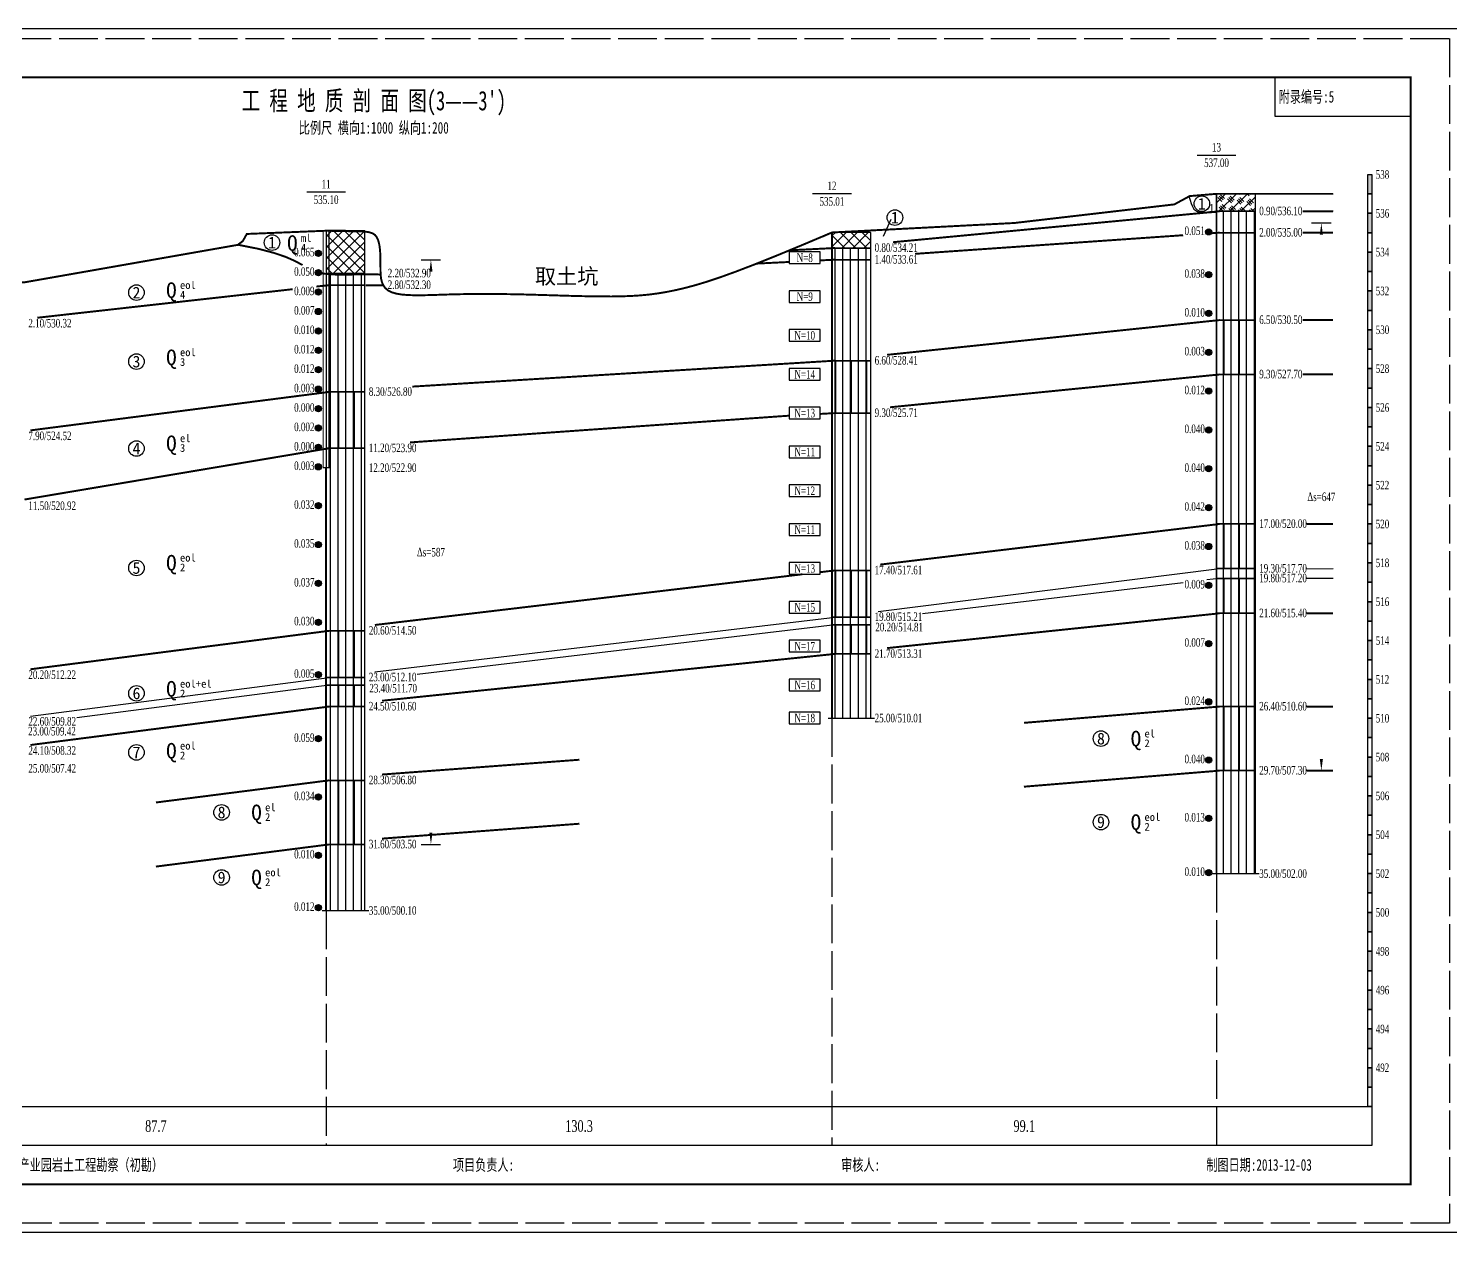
# Model space of a CAD drawing. Header units: millimetres. Extents: x -242 to 4355, y 2409 to 2741.
# Drawn here: x 1072.2 to 1438.5, y 2420 to 2730 of the extents above; entities that cross this region are included whole.
import ezdxf
from ezdxf.enums import TextEntityAlignment as Align

# ---------------------------------------------------------------- set-up
doc = ezdxf.new("R2010")
doc.units = ezdxf.units.MM
doc.linetypes.add('XX', pattern=[12, 10, -2])
doc.layers.add('MASKTEXT', color=7, linetype='Continuous')
doc.layers.add('黄土', color=52, linetype='Continuous')
doc.layers.add('打印边线框', color=3, linetype='Continuous', plot=False)
doc.styles.add('Dzcd', font='TIMES.TTF')
doc.styles.get("Standard").update_dxf_attribs({"font": 'SimSun.ttf'})
pattern_1 = [(45, (944.127, 2.42), (-1.4142136, 1.4142136), []), (315, (944.127, 2.42), (1.4142136, 1.4142136), [])]
pattern_2 = [(90, (0, 2.5), (-2, 1e-16), [])]
pattern_3 = [(90, (0, 2.5), (-2, 1e-16), []), (90, (0.1, 2.5), (-4, 2e-16), []), (90, (0.2, 2.5), (-4, 2e-16), [])]

# ---------------------------------------------------------------- blocks, each defined once
blk = doc.blocks.new('TL_YZY')
h = blk.add_hatch(color=256)
edge = h.paths.add_edge_path()
edge.add_arc((0, -0.79), 0.8, 0, 360)
blk.add_circle((0, -0.79), 0.8)
blk = doc.blocks.new('TL_BGN')
for p, q in [((0, -3), (0, 0)), ((0, 0), (-8, 0)), ((-8, 0), (-8, -3)), ((-8, -3), (0, -3))]:
    blk.add_line(p, q)

msp = doc.modelspace()

# ---------------------------------------------------------------- hatches: boundary and pattern name
for points in [[(1417.247, 2687.42), (1417.247, 2692.42), (1418.247, 2692.42), (1418.247, 2687.42)], [(1417.247, 2677.42), (1417.247, 2682.42), (1418.247, 2682.42), (1418.247, 2677.42)], [(1417.247, 2667.42), (1417.247, 2672.42), (1418.247, 2672.42), (1418.247, 2667.42)], [(1417.247, 2657.42), (1417.247, 2662.42), (1418.247, 2662.42), (1418.247, 2657.42)], [(1417.247, 2647.42), (1417.247, 2652.42), (1418.247, 2652.42), (1418.247, 2647.42)], [(1417.247, 2637.42), (1417.247, 2642.42), (1418.247, 2642.42), (1418.247, 2637.42)], [(1417.247, 2627.42), (1417.247, 2632.42), (1418.247, 2632.42), (1418.247, 2627.42)], [(1417.247, 2617.42), (1417.247, 2622.42), (1418.247, 2622.42), (1418.247, 2617.42)], [(1417.247, 2607.42), (1417.247, 2612.42), (1418.247, 2612.42), (1418.247, 2607.42)], [(1417.247, 2597.42), (1417.247, 2602.42), (1418.247, 2602.42), (1418.247, 2597.42)], [(1417.247, 2587.42), (1417.247, 2592.42), (1418.247, 2592.42), (1418.247, 2587.42)], [(1417.247, 2577.42), (1417.247, 2582.42), (1418.247, 2582.42), (1418.247, 2577.42)], [(1417.247, 2567.42), (1417.247, 2572.42), (1418.247, 2572.42), (1418.247, 2567.42)], [(1417.247, 2557.42), (1417.247, 2562.42), (1418.247, 2562.42), (1418.247, 2557.42)], [(1417.247, 2547.42), (1417.247, 2552.42), (1418.247, 2552.42), (1418.247, 2547.42)], [(1417.247, 2537.42), (1417.247, 2542.42), (1418.247, 2542.42), (1418.247, 2537.42)], [(1417.247, 2527.42), (1417.247, 2532.42), (1418.247, 2532.42), (1418.247, 2527.42)], [(1417.247, 2517.42), (1417.247, 2522.42), (1418.247, 2522.42), (1418.247, 2517.42)], [(1417.247, 2507.42), (1417.247, 2512.42), (1418.247, 2512.42), (1418.247, 2507.42)], [(1417.247, 2497.42), (1417.247, 2502.42), (1418.247, 2502.42), (1418.247, 2497.42)], [(1417.247, 2487.42), (1417.247, 2492.42), (1418.247, 2492.42), (1418.247, 2487.42)], [(1417.247, 2477.42), (1417.247, 2482.42), (1418.247, 2482.42), (1418.247, 2477.42)], [(1417.247, 2467.42), (1417.247, 2472.42), (1418.247, 2472.42), (1418.247, 2467.42)], [(1417.247, 2457.42), (1417.247, 2462.42), (1418.247, 2462.42), (1418.247, 2457.42)]]:
    msp.add_hatch(color=0).paths.add_polyline_path(points)
h = msp.add_hatch()
h.set_pattern_fill('杂填土', color=0, scale=0.5, style=0)
h.set_pattern_definition([(45, (944.127, 2.42), (-1.4142136, 1.4142136), []), (315, (944.7759, 4.0614), (2.4748737, -0.3535534), [1.414, -2.586]), (315, (945.1258, 4.4279), (2.4748737, -0.3535534), [1.414, -2.586]), (315, (945.4932, 4.7752), (2.4748737, -0.3535534), [1.414, -2.586])])
h.paths.add_polyline_path([(1378.247, 2687.42), (1378.247, 2682.92), (1388.247, 2682.92), (1388.247, 2687.42)])
h = msp.add_hatch()
h.set_pattern_fill('素填土', color=0, scale=0.5, style=0)
h.set_pattern_definition(pattern_1)
h.paths.add_polyline_path([(1148.907, 2677.92), (1148.907, 2666.92), (1158.907, 2666.92), (1158.907, 2677.92)])
h = msp.add_hatch()
h.set_pattern_fill('素填土', color=0, scale=0.5, style=0)
h.set_pattern_definition(pattern_1)
h.paths.add_polyline_path([(1279.187, 2677.47), (1279.187, 2673.47), (1289.187, 2673.47), (1289.187, 2677.47)])
h = msp.add_hatch()
h.set_pattern_fill('古土壤', color=0, scale=0.5, style=0)
h.set_pattern_definition(pattern_3)
h.paths.add_polyline_path([(1378.247, 2654.92), (1378.247, 2640.92), (1388.247, 2640.92), (1388.247, 2654.92)])
h = msp.add_hatch()
h.set_pattern_fill('古土壤', color=0, scale=0.5, style=0)
h.set_pattern_definition(pattern_3)
h.paths.add_polyline_path([(1279.187, 2644.47), (1279.187, 2630.97), (1289.187, 2630.97), (1289.187, 2644.47)])
h = msp.add_hatch()
h.set_pattern_fill('古土壤', color=0, scale=0.5, style=0)
h.set_pattern_definition(pattern_3)
h.paths.add_polyline_path([(1148.907, 2636.42), (1148.907, 2621.92), (1158.907, 2621.92), (1158.907, 2636.42)])
h = msp.add_hatch()
h.set_pattern_fill('古土壤', color=0, scale=0.5, style=0)
h.set_pattern_definition(pattern_3)
h.paths.add_polyline_path([(1378.247, 2602.42), (1378.247, 2590.92), (1388.247, 2590.92), (1388.247, 2602.42)])
h = msp.add_hatch()
h.set_pattern_fill('古土壤', color=0, scale=0.5, style=0)
h.set_pattern_definition(pattern_3)
h.paths.add_polyline_path([(1279.187, 2590.47), (1279.187, 2578.47), (1289.187, 2578.47), (1289.187, 2590.47)])
h = msp.add_hatch()
h.set_pattern_fill('古土壤', color=0, scale=0.5, style=0)
h.set_pattern_definition(pattern_3)
h.paths.add_polyline_path([(1378.247, 2588.42), (1378.247, 2579.42), (1388.247, 2579.42), (1388.247, 2588.42)])
h = msp.add_hatch()
h.set_pattern_fill('古土壤', color=0, scale=0.5, style=0)
h.set_pattern_definition(pattern_3)
h.paths.add_polyline_path([(1279.187, 2576.47), (1279.187, 2568.97), (1289.187, 2568.97), (1289.187, 2576.47)])
h = msp.add_hatch()
h.set_pattern_fill('古土壤', color=0, scale=0.5, style=0)
h.set_pattern_definition(pattern_3)
h.paths.add_polyline_path([(1148.907, 2574.92), (1148.907, 2562.92), (1158.907, 2562.92), (1158.907, 2574.92)])
h = msp.add_hatch()
h.set_pattern_fill('古土壤', color=0, scale=0.5, style=0)
h.set_pattern_definition(pattern_3)
h.paths.add_polyline_path([(1148.907, 2560.92), (1148.907, 2555.42), (1158.907, 2555.42), (1158.907, 2560.92)])
h = msp.add_hatch()
h.set_pattern_fill('古土壤', color=0, scale=0.5, style=0)
h.set_pattern_definition(pattern_3)
h.paths.add_polyline_path([(1378.247, 2555.42), (1378.247, 2538.92), (1388.247, 2538.92), (1388.247, 2555.42)])
h = msp.add_hatch()
h.set_pattern_fill('古土壤', color=0, scale=0.5, style=0)
h.set_pattern_definition(pattern_3)
h.paths.add_polyline_path([(1148.907, 2536.42), (1148.907, 2519.92), (1158.907, 2519.92), (1158.907, 2536.42)])
at = {"layer": '黄土'}
h = msp.add_hatch(dxfattribs=at)
h.set_pattern_fill('黄土', color=0, scale=0.5, style=0)
h.set_pattern_definition(pattern_2)
h.paths.add_polyline_path([(1378.247, 2682.92), (1378.247, 2677.42), (1388.247, 2677.42), (1388.247, 2682.92)])
h = msp.add_hatch(dxfattribs=at)
h.set_pattern_fill('黄土', color=0, scale=0.5, style=0)
h.set_pattern_definition(pattern_2)
h.paths.add_polyline_path([(1378.247, 2677.42), (1378.247, 2654.92), (1388.247, 2654.92), (1388.247, 2677.42)])
h = msp.add_hatch(dxfattribs=at)
h.set_pattern_fill('黄土', color=0, scale=0.5, style=0)
h.set_pattern_definition(pattern_2)
h.paths.add_polyline_path([(1279.187, 2673.47), (1279.187, 2670.47), (1289.187, 2670.47), (1289.187, 2673.47)])
h = msp.add_hatch(dxfattribs=at)
h.set_pattern_fill('黄土', color=0, scale=0.5, style=0)
h.set_pattern_definition(pattern_2)
h.paths.add_polyline_path([(1279.187, 2670.47), (1279.187, 2644.47), (1289.187, 2644.47), (1289.187, 2670.47)])
h = msp.add_hatch(dxfattribs=at)
h.set_pattern_fill('黄土', color=0, scale=0.5, style=0)
h.set_pattern_definition(pattern_2)
h.paths.add_polyline_path([(1148.907, 2666.92), (1148.907, 2663.92), (1158.907, 2663.92), (1158.907, 2666.92)])
h = msp.add_hatch(dxfattribs=at)
h.set_pattern_fill('黄土', color=0, scale=0.5, style=0)
h.set_pattern_definition(pattern_2)
h.paths.add_polyline_path([(1148.907, 2663.92), (1148.907, 2636.42), (1158.907, 2636.42), (1158.907, 2663.92)])
h = msp.add_hatch(dxfattribs=at)
h.set_pattern_fill('黄土', color=0, scale=0.5, style=0)
h.set_pattern_definition(pattern_2)
h.paths.add_polyline_path([(1378.247, 2640.92), (1378.247, 2602.42), (1388.247, 2602.42), (1388.247, 2640.92)])
h = msp.add_hatch(dxfattribs=at)
h.set_pattern_fill('黄土', color=0, scale=0.5, style=0)
h.set_pattern_definition(pattern_2)
h.paths.add_polyline_path([(1279.187, 2630.97), (1279.187, 2590.47), (1289.187, 2590.47), (1289.187, 2630.97)])
h = msp.add_hatch(dxfattribs=at)
h.set_pattern_fill('黄土', color=0, scale=0.5, style=0)
h.set_pattern_definition(pattern_2)
h.paths.add_polyline_path([(1148.907, 2621.92), (1148.907, 2574.92), (1158.907, 2574.92), (1158.907, 2621.92)])
h = msp.add_hatch(dxfattribs=at)
h.set_pattern_fill('黄土', color=0, scale=0.5, style=0)
h.set_pattern_definition(pattern_2)
h.paths.add_polyline_path([(1378.247, 2590.92), (1378.247, 2588.42), (1388.247, 2588.42), (1388.247, 2590.92)])
h = msp.add_hatch(dxfattribs=at)
h.set_pattern_fill('黄土', color=0, scale=0.5, style=0)
h.set_pattern_definition(pattern_2)
h.paths.add_polyline_path([(1378.247, 2579.42), (1378.247, 2555.42), (1388.247, 2555.42), (1388.247, 2579.42)])
h = msp.add_hatch(dxfattribs=at)
h.set_pattern_fill('黄土', color=0, scale=0.5, style=0)
h.set_pattern_definition(pattern_2)
h.paths.add_polyline_path([(1279.187, 2578.47), (1279.187, 2576.47), (1289.187, 2576.47), (1289.187, 2578.47)])
h = msp.add_hatch(dxfattribs=at)
h.set_pattern_fill('黄土', color=0, scale=0.5, style=0)
h.set_pattern_definition(pattern_2)
h.paths.add_polyline_path([(1279.187, 2568.97), (1279.187, 2552.47), (1289.187, 2552.47), (1289.187, 2568.97)])
h = msp.add_hatch(dxfattribs=at)
h.set_pattern_fill('黄土', color=0, scale=0.5, style=0)
h.set_pattern_definition(pattern_2)
h.paths.add_polyline_path([(1148.907, 2562.92), (1148.907, 2560.92), (1158.907, 2560.92), (1158.907, 2562.92)])
h = msp.add_hatch(dxfattribs=at)
h.set_pattern_fill('黄土', color=0, scale=0.5, style=0)
h.set_pattern_definition(pattern_2)
h.paths.add_polyline_path([(1148.907, 2555.42), (1148.907, 2536.42), (1158.907, 2536.42), (1158.907, 2555.42)])
h = msp.add_hatch(dxfattribs=at)
h.set_pattern_fill('黄土', color=0, scale=0.5, style=0)
h.set_pattern_definition(pattern_2)
h.paths.add_polyline_path([(1378.247, 2538.92), (1378.247, 2512.42), (1388.247, 2512.42), (1388.247, 2538.92)])
h = msp.add_hatch(dxfattribs=at)
h.set_pattern_fill('黄土', color=0, scale=0.5, style=0)
h.set_pattern_definition(pattern_2)
h.paths.add_polyline_path([(1148.907, 2519.92), (1148.907, 2502.92), (1158.907, 2502.92), (1158.907, 2519.92)])

# ---------------------------------------------------------------- linework, layer by layer
at = {"color": 0}
for p, q in [((1373.247, 2697.42), (1383.247, 2697.42)), ((1143.907, 2687.92), (1153.907, 2687.92)), ((1274.187, 2687.47), (1284.187, 2687.47)), ((1401.227, 2687.397), (1408.247, 2687.42)), ((1408.247, 2682.92), (1401.227, 2682.92)), ((1294.364, 2680.795), (1292.392, 2676.44)), ((1402.747, 2679.92), (1407.747, 2679.92)), ((1173.407, 2670.42), (1178.407, 2670.42)), ((1291.115, 2579.87), (1379.047, 2590.92)), ((1401.227, 2590.897), (1408.247, 2590.92)), ((1369.653, 2587.296), (1302.486, 2579.26)), ((1379.047, 2588.42), (1375.719, 2588.022)), ((1408.247, 2588.42), (1401.227, 2588.42)), ((1161.484, 2564.32), (1279.987, 2578.47)), ((1279.987, 2576.47), (1172.402, 2563.706)), ((1072.742, 2552.92), (1149.707, 2562.92)), ((1149.707, 2560.92), (1084.699, 2552.547)), ((1278.187, 2552.47), (1290.187, 2552.47)), ((1402.747, 2538.92), (1407.747, 2538.92)), ((1173.407, 2519.92), (1178.407, 2519.92)), ((1377.247, 2512.42), (1389.247, 2512.42)), ((1147.907, 2502.92), (1159.907, 2502.92))]:
    msp.add_line(p, q, dxfattribs=at)
at = {"color": 0, "linetype": 'XX'}
for p, q in [((1279.187, 2552.47), (1279.187, 2442.42)), ((1378.247, 2512.42), (1378.247, 2442.42)), ((1148.907, 2502.92), (1148.907, 2442.42))]:
    msp.add_line(p, q, dxfattribs=at)
at = {"color": 0, "const_width": 0.5}
msp.add_lwpolyline([(894.127, 2432.42), (894.127, 2717.42), (1428.247, 2717.42), (1428.247, 2432.42)], close=True, dxfattribs=at)
at = {"color": 0}
msp.add_lwpolyline([(1393.247, 2717.42), (1393.247, 2707.42), (1428.247, 2707.42)], dxfattribs=at)
for points in [[(1417.247, 2687.42), (1417.247, 2692.42), (1418.247, 2692.42), (1418.247, 2687.42)], [(1378.247, 2687.42), (1378.247, 2682.92), (1388.247, 2682.92), (1388.247, 2687.42)], [(1417.247, 2682.42), (1417.247, 2687.42), (1418.247, 2687.42), (1418.247, 2682.42)], [(1378.247, 2682.92), (1378.247, 2677.42), (1388.247, 2677.42), (1388.247, 2682.92)], [(1417.247, 2677.42), (1417.247, 2682.42), (1418.247, 2682.42), (1418.247, 2677.42)], [(1148.907, 2677.92), (1148.907, 2666.92), (1158.907, 2666.92), (1158.907, 2677.92)], [(1279.187, 2677.47), (1279.187, 2673.47), (1289.187, 2673.47), (1289.187, 2677.47)], [(1378.247, 2677.42), (1378.247, 2654.92), (1388.247, 2654.92), (1388.247, 2677.42)], [(1417.247, 2672.42), (1417.247, 2677.42), (1418.247, 2677.42), (1418.247, 2672.42)], [(1279.187, 2673.47), (1279.187, 2670.47), (1289.187, 2670.47), (1289.187, 2673.47)], [(1279.187, 2670.47), (1279.187, 2644.47), (1289.187, 2644.47), (1289.187, 2670.47)], [(1417.247, 2667.42), (1417.247, 2672.42), (1418.247, 2672.42), (1418.247, 2667.42)], [(1148.907, 2666.92), (1148.907, 2663.92), (1158.907, 2663.92), (1158.907, 2666.92)], [(1417.247, 2662.42), (1417.247, 2667.42), (1418.247, 2667.42), (1418.247, 2662.42)], [(1148.907, 2663.92), (1148.907, 2636.42), (1158.907, 2636.42), (1158.907, 2663.92)], [(1417.247, 2657.42), (1417.247, 2662.42), (1418.247, 2662.42), (1418.247, 2657.42)], [(1417.247, 2652.42), (1417.247, 2657.42), (1418.247, 2657.42), (1418.247, 2652.42)], [(1378.247, 2654.92), (1378.247, 2640.92), (1388.247, 2640.92), (1388.247, 2654.92)], [(1417.247, 2647.42), (1417.247, 2652.42), (1418.247, 2652.42), (1418.247, 2647.42)], [(1417.247, 2642.42), (1417.247, 2647.42), (1418.247, 2647.42), (1418.247, 2642.42)], [(1279.187, 2644.47), (1279.187, 2630.97), (1289.187, 2630.97), (1289.187, 2644.47)], [(1417.247, 2637.42), (1417.247, 2642.42), (1418.247, 2642.42), (1418.247, 2637.42)], [(1378.247, 2640.92), (1378.247, 2602.42), (1388.247, 2602.42), (1388.247, 2640.92)], [(1417.247, 2632.42), (1417.247, 2637.42), (1418.247, 2637.42), (1418.247, 2632.42)], [(1148.907, 2636.42), (1148.907, 2621.92), (1158.907, 2621.92), (1158.907, 2636.42)], [(1279.187, 2630.97), (1279.187, 2590.47), (1289.187, 2590.47), (1289.187, 2630.97)], [(1417.247, 2627.42), (1417.247, 2632.42), (1418.247, 2632.42), (1418.247, 2627.42)], [(1417.247, 2622.42), (1417.247, 2627.42), (1418.247, 2627.42), (1418.247, 2622.42)], [(1148.907, 2621.92), (1148.907, 2574.92), (1158.907, 2574.92), (1158.907, 2621.92)], [(1417.247, 2617.42), (1417.247, 2622.42), (1418.247, 2622.42), (1418.247, 2617.42)], [(1417.247, 2612.42), (1417.247, 2617.42), (1418.247, 2617.42), (1418.247, 2612.42)], [(1417.247, 2607.42), (1417.247, 2612.42), (1418.247, 2612.42), (1418.247, 2607.42)], [(1417.247, 2602.42), (1417.247, 2607.42), (1418.247, 2607.42), (1418.247, 2602.42)], [(1378.247, 2602.42), (1378.247, 2590.92), (1388.247, 2590.92), (1388.247, 2602.42)], [(1417.247, 2597.42), (1417.247, 2602.42), (1418.247, 2602.42), (1418.247, 2597.42)], [(1417.247, 2592.42), (1417.247, 2597.42), (1418.247, 2597.42), (1418.247, 2592.42)], [(1279.187, 2590.47), (1279.187, 2578.47), (1289.187, 2578.47), (1289.187, 2590.47)], [(1378.247, 2590.92), (1378.247, 2588.42), (1388.247, 2588.42), (1388.247, 2590.92)], [(1417.247, 2587.42), (1417.247, 2592.42), (1418.247, 2592.42), (1418.247, 2587.42)], [(1378.247, 2588.42), (1378.247, 2579.42), (1388.247, 2579.42), (1388.247, 2588.42)], [(1417.247, 2582.42), (1417.247, 2587.42), (1418.247, 2587.42), (1418.247, 2582.42)], [(1417.247, 2577.42), (1417.247, 2582.42), (1418.247, 2582.42), (1418.247, 2577.42)], [(1378.247, 2579.42), (1378.247, 2555.42), (1388.247, 2555.42), (1388.247, 2579.42)], [(1279.187, 2578.47), (1279.187, 2576.47), (1289.187, 2576.47), (1289.187, 2578.47)], [(1279.187, 2576.47), (1279.187, 2568.97), (1289.187, 2568.97), (1289.187, 2576.47)], [(1417.247, 2572.42), (1417.247, 2577.42), (1418.247, 2577.42), (1418.247, 2572.42)], [(1148.907, 2574.92), (1148.907, 2562.92), (1158.907, 2562.92), (1158.907, 2574.92)], [(1417.247, 2567.42), (1417.247, 2572.42), (1418.247, 2572.42), (1418.247, 2567.42)], [(1279.187, 2568.97), (1279.187, 2552.47), (1289.187, 2552.47), (1289.187, 2568.97)], [(1417.247, 2562.42), (1417.247, 2567.42), (1418.247, 2567.42), (1418.247, 2562.42)], [(1148.907, 2562.92), (1148.907, 2560.92), (1158.907, 2560.92), (1158.907, 2562.92)], [(1148.907, 2560.92), (1148.907, 2555.42), (1158.907, 2555.42), (1158.907, 2560.92)], [(1417.247, 2557.42), (1417.247, 2562.42), (1418.247, 2562.42), (1418.247, 2557.42)], [(1417.247, 2552.42), (1417.247, 2557.42), (1418.247, 2557.42), (1418.247, 2552.42)], [(1148.907, 2555.42), (1148.907, 2536.42), (1158.907, 2536.42), (1158.907, 2555.42)], [(1378.247, 2555.42), (1378.247, 2538.92), (1388.247, 2538.92), (1388.247, 2555.42)], [(1417.247, 2547.42), (1417.247, 2552.42), (1418.247, 2552.42), (1418.247, 2547.42)], [(1417.247, 2542.42), (1417.247, 2547.42), (1418.247, 2547.42), (1418.247, 2542.42)], [(1417.247, 2537.42), (1417.247, 2542.42), (1418.247, 2542.42), (1418.247, 2537.42)], [(1378.247, 2538.92), (1378.247, 2512.42), (1388.247, 2512.42), (1388.247, 2538.92)], [(1148.907, 2536.42), (1148.907, 2519.92), (1158.907, 2519.92), (1158.907, 2536.42)], [(1417.247, 2532.42), (1417.247, 2537.42), (1418.247, 2537.42), (1418.247, 2532.42)], [(1417.247, 2527.42), (1417.247, 2532.42), (1418.247, 2532.42), (1418.247, 2527.42)], [(1417.247, 2522.42), (1417.247, 2527.42), (1418.247, 2527.42), (1418.247, 2522.42)], [(1417.247, 2517.42), (1417.247, 2522.42), (1418.247, 2522.42), (1418.247, 2517.42)], [(1148.907, 2519.92), (1148.907, 2502.92), (1158.907, 2502.92), (1158.907, 2519.92)], [(1417.247, 2512.42), (1417.247, 2517.42), (1418.247, 2517.42), (1418.247, 2512.42)], [(1417.247, 2507.42), (1417.247, 2512.42), (1418.247, 2512.42), (1418.247, 2507.42)], [(1417.247, 2502.42), (1417.247, 2507.42), (1418.247, 2507.42), (1418.247, 2502.42)], [(1417.247, 2497.42), (1417.247, 2502.42), (1418.247, 2502.42), (1418.247, 2497.42)], [(1417.247, 2492.42), (1417.247, 2497.42), (1418.247, 2497.42), (1418.247, 2492.42)], [(1417.247, 2487.42), (1417.247, 2492.42), (1418.247, 2492.42), (1418.247, 2487.42)], [(1417.247, 2482.42), (1417.247, 2487.42), (1418.247, 2487.42), (1418.247, 2482.42)], [(1417.247, 2477.42), (1417.247, 2482.42), (1418.247, 2482.42), (1418.247, 2477.42)], [(1417.247, 2472.42), (1417.247, 2477.42), (1418.247, 2477.42), (1418.247, 2472.42)], [(1417.247, 2467.42), (1417.247, 2472.42), (1418.247, 2472.42), (1418.247, 2467.42)], [(1417.247, 2462.42), (1417.247, 2467.42), (1418.247, 2467.42), (1418.247, 2462.42)], [(1417.247, 2457.42), (1417.247, 2462.42), (1418.247, 2462.42), (1418.247, 2457.42)], [(1417.247, 2452.42), (1417.247, 2457.42), (1418.247, 2457.42), (1418.247, 2452.42)], [(904.127, 2452.42), (1418.247, 2452.42), (1418.247, 2442.42), (904.127, 2442.42)]]:
    msp.add_lwpolyline(points, close=True, dxfattribs=at)
at = {"color": 0, "const_width": 0.5}
for points in [[(1276.759, 2676.411), (1279.187, 2677.47), (1326.194, 2679.916), (1367.383, 2684.703), (1371.332, 2686.844), (1378.247, 2687.42), (1408.247, 2687.42)], [(1294.91, 2674.97), (1379.047, 2682.92)], [(1400.462, 2682.92), (1408.247, 2682.92)], [(914.127, 2654.07), (944.127, 2654.07), (954.127, 2654.07), (1002.672, 2659.295), (1061.217, 2664.52), (1071.217, 2664.64), (1126.187, 2674.287), (1127.456, 2675.273), (1128.483, 2677.091), (1148.907, 2677.92), (1158.895, 2677.717)], [(1148.907, 2677.92), (1152.296, 2677.917), (1155.016, 2677.895), (1157.151, 2677.837), (1158.782, 2677.723), (1159.991, 2677.535), (1160.86, 2677.255), (1161.471, 2676.864), (1161.907, 2676.343), (1162.237, 2675.682), (1162.485, 2674.894), (1162.663, 2674.001), (1162.782, 2673.026), (1162.854, 2671.989), (1162.891, 2670.912), (1162.905, 2669.817), (1162.907, 2668.725), (1162.913, 2667.656), (1162.952, 2666.627), (1163.058, 2665.652), (1163.265, 2664.744), (1163.607, 2663.92), (1164.116, 2663.192), (1164.827, 2662.575), (1165.773, 2662.084), (1166.978, 2661.728), (1168.42, 2661.493), (1170.071, 2661.358), (1171.9, 2661.304), (1173.876, 2661.312), (1175.97, 2661.362), (1178.15, 2661.434), (1180.388, 2661.508), (1182.658, 2661.568), (1184.964, 2661.611), (1187.314, 2661.637), (1189.717, 2661.646), (1192.182, 2661.637), (1194.718, 2661.611), (1197.333, 2661.568), (1200.037, 2661.508), (1202.832, 2661.431), (1205.693, 2661.345), (1208.59, 2661.255), (1211.491, 2661.168), (1214.367, 2661.092), (1217.186, 2661.034), (1219.918, 2661), (1222.531, 2660.997), (1225.007, 2661.034), (1227.371, 2661.118), (1229.661, 2661.261), (1231.916, 2661.471), (1234.172, 2661.759), (1236.467, 2662.135), (1238.839, 2662.608), (1241.326, 2663.189), (1243.984, 2663.897), (1246.941, 2664.785), (1250.344, 2665.917), (1254.34, 2667.358), (1259.075, 2669.17), (1264.697, 2671.417), (1271.352, 2674.162), (1279.187, 2677.47)], [(1375.529, 2677.176), (1379.047, 2677.42)], [(1400.462, 2677.42), (1408.247, 2677.42)], [(1126.186, 2674.308), (1131.436, 2673.274), (1135.479, 2672.215), (1138.537, 2671.166), (1140.831, 2670.157), (1142.582, 2669.221), (1142.832, 2669.075)], [(1300.554, 2671.97), (1369.653, 2676.768)], [(1268.255, 2672.885), (1279.987, 2673.47)], [(1276.187, 2670.28), (1279.987, 2670.47)], [(1146.386, 2667.32), (1146.793, 2667.173), (1148.536, 2666.839), (1150.533, 2666.665), (1152.698, 2666.609), (1154.941, 2666.629), (1157.177, 2666.683), (1159.315, 2666.729), (1161.27, 2666.724), (1162.952, 2666.627)], [(1259.81, 2669.463), (1268.187, 2669.881)], [(1074.503, 2655.52), (1140.313, 2662.871)], [(1146.369, 2663.547), (1149.707, 2663.92)], [(1159.066, 2663.851), (1163.663, 2663.851)], [(1293.405, 2645.97), (1379.047, 2654.92)], [(1400.462, 2654.92), (1408.247, 2654.92)], [(1171.122, 2637.793), (1279.987, 2644.47)], [(1294.127, 2632.47), (1379.047, 2640.92)], [(1400.462, 2640.92), (1408.247, 2640.92)], [(1072.755, 2626.52), (1149.707, 2636.42)], [(1170.49, 2623.42), (1268.34, 2630.32)], [(1276.127, 2630.758), (1279.987, 2630.97)], [(1071.217, 2608.719), (1149.707, 2621.92)], [(1291.625, 2591.97), (1379.047, 2602.42)], [(1401.477, 2602.42), (1408.247, 2602.42)], [(1161.47, 2576.42), (1271.552, 2589.47)], [(1276.187, 2590.02), (1279.987, 2590.47)], [(1293.405, 2570.47), (1379.047, 2579.42)], [(1401.477, 2579.42), (1408.247, 2579.42)], [(1072.755, 2565.02), (1149.707, 2574.92)], [(1163.33, 2556.92), (1279.987, 2568.97)], [(1072.755, 2545.52), (1149.707, 2555.42)], [(1328.632, 2551.222), (1379.047, 2555.42)], [(1401.477, 2555.42), (1408.247, 2555.42)], [(1163.33, 2537.92), (1214.168, 2541.73)], [(1328.626, 2534.787), (1379.047, 2538.92)], [(1401.477, 2538.92), (1408.247, 2538.92)], [(1105.062, 2530.72), (1149.707, 2536.42)], [(1163.33, 2521.42), (1214.167, 2525.254)], [(1105.062, 2514.22), (1149.707, 2519.92)]]:
    msp.add_lwpolyline(points, dxfattribs=at)
at = {"color": 0}
for points in [[(1378.247, 2687.42, 0.5, 0.5, 0), (1378.247, 2512.42, 0, 0, 0)], [(1148.157, 2677.92, 0.3, 0.3, 0), (1148.157, 2616.92, 0.3, 0.3, 0), (1149.657, 2616.92, 0.3, 0.3, 0), (1149.657, 2677.92, 0, 0, 0)], [(1279.187, 2677.47, 0.5, 0.5, 0), (1279.187, 2552.47, 0, 0, 0)], [(1405.247, 2610.92, 0, 0, 0), (1405.247, 2679.92, 0, 0.8, 0), (1405.247, 2676.92, 0, 0, 0)], [(1175.907, 2596.67, 0, 0, 0), (1175.907, 2670.42, 0, 0.8, 0), (1175.907, 2667.42, 0, 0, 0)], [(1148.907, 2616.92, 0.5, 0.5, 0), (1148.907, 2502.92, 0, 0, 0)], [(1405.247, 2607.92, 0, 0, 0), (1405.247, 2538.92, 0, 0.8, 0), (1405.247, 2541.92, 0, 0, 0)], [(1175.907, 2593.67, 0, 0, 0), (1175.907, 2519.92, 0, 0.8, 0), (1175.907, 2522.92, 0, 0, 0)]]:
    msp.add_lwpolyline(points, format="xyseb", dxfattribs=at)
for centre in [(1374.469, 2684.871), (1295.412, 2681.305), (1134.98, 2674.875), (1100.062, 2661.994), (1100.062, 2644.238), (1100.062, 2621.845), (1100.062, 2591.095), (1100.062, 2558.82), (1348.482, 2547.17), (1100.062, 2543.608), (1121.984, 2528.17), (1348.482, 2525.67), (1121.984, 2511.42)]:
    msp.add_circle(centre, 2, dxfattribs=at)
at = {"layer": '打印边线框'}
msp.add_lwpolyline([(-80, 2420), (-80, 2730), (4354.562, 2730), (4354.562, 2420), (-80, 2420)], dxfattribs=at)
at = {"layer": '打印边线框', "color": 3, "linetype": 'XX'}
msp.add_lwpolyline([(864.127, 2422.42), (864.127, 2727.42), (1438.247, 2727.42), (1438.247, 2422.42)], close=True, dxfattribs=at)
at = {"layer": '黄土', "color": 0}
msp.add_lwpolyline([(1371.1, 2686.839), (1371.421, 2685.78), (1371.709, 2684.947), (1371.971, 2684.31), (1372.214, 2683.838), (1372.443, 2683.499), (1372.664, 2683.263), (1372.884, 2683.098), (1373.108, 2682.974), (1373.347, 2682.866), (1373.631, 2682.77), (1373.994, 2682.692), (1374.47, 2682.635), (1375.092, 2682.602), (1375.896, 2682.599), (1376.915, 2682.627), (1378.183, 2682.693)], dxfattribs=at)

# ---------------------------------------------------------------- block references
at = {"color": 0}
for name, p in [('TL_YZY', (1376.247, 2678.42)), ('TL_YZY', (1146.907, 2672.92)), ('TL_BGN', (1276.187, 2672.47)), ('TL_YZY', (1146.907, 2667.92)), ('TL_YZY', (1376.247, 2667.42)), ('TL_YZY', (1146.907, 2662.92)), ('TL_BGN', (1276.187, 2662.47)), ('TL_YZY', (1146.907, 2657.92)), ('TL_YZY', (1376.247, 2657.42)), ('TL_YZY', (1146.907, 2652.92)), ('TL_BGN', (1276.187, 2652.47)), ('TL_YZY', (1146.907, 2647.92)), ('TL_YZY', (1376.247, 2647.42)), ('TL_YZY', (1146.907, 2642.92)), ('TL_BGN', (1276.187, 2642.47)), ('TL_YZY', (1146.907, 2637.92)), ('TL_YZY', (1376.247, 2637.42)), ('TL_YZY', (1146.907, 2632.92)), ('TL_BGN', (1276.187, 2632.47)), ('TL_YZY', (1146.907, 2627.92)), ('TL_YZY', (1376.247, 2627.42)), ('TL_YZY', (1146.907, 2622.92)), ('TL_BGN', (1276.187, 2622.47)), ('TL_YZY', (1146.907, 2617.92)), ('TL_YZY', (1376.247, 2617.42)), ('TL_BGN', (1276.187, 2612.47)), ('TL_YZY', (1146.907, 2607.92)), ('TL_YZY', (1376.247, 2607.42)), ('TL_BGN', (1276.187, 2602.47)), ('TL_YZY', (1146.907, 2597.92)), ('TL_YZY', (1376.247, 2597.42)), ('TL_BGN', (1276.187, 2592.47)), ('TL_YZY', (1146.907, 2587.92)), ('TL_YZY', (1376.247, 2587.42)), ('TL_BGN', (1276.187, 2582.47)), ('TL_YZY', (1146.907, 2577.92)), ('TL_BGN', (1276.187, 2572.47)), ('TL_YZY', (1376.247, 2572.42)), ('TL_YZY', (1146.907, 2564.42)), ('TL_BGN', (1276.187, 2562.47)), ('TL_YZY', (1376.247, 2557.42)), ('TL_BGN', (1276.187, 2553.97)), ('TL_YZY', (1146.907, 2547.92)), ('TL_YZY', (1376.247, 2542.42)), ('TL_YZY', (1146.907, 2532.92)), ('TL_YZY', (1376.247, 2527.42)), ('TL_YZY', (1146.907, 2517.92)), ('TL_YZY', (1376.247, 2513.42)), ('TL_YZY', (1146.907, 2504.42))]:
    msp.add_blockref(name, p, dxfattribs=at)

# ---------------------------------------------------------------- texts
at = {"color": 0, "width": 0.7}
for s, height, p in [("工 程 地 质 剖 面 图(3——3')", 5, (1161.187, 2711.42)), ('比例尺 横向1:1000 纵向1:200', 3, (1161.187, 2704.42))]:
    msp.add_text(s, height=height, dxfattribs=at).set_placement(p, align=Align.MIDDLE_CENTER)
for s, p in [('附录编号:5', (1394.247, 2712.42)), ('工程名称:陕西广播电视台广电产业园岩土工程勘察（初勘）', (1031.001, 2437.42)), ('项目负责人:', (1181.574, 2437.42)), ('审核人:', (1281.573, 2437.42)), ('制图日期:2013-12-03', (1375.622, 2437.42))]:
    msp.add_text(s, height=3, dxfattribs=at).set_placement(p, align=Align.MIDDLE_LEFT)
at = {"color": 0, "style": 'Dzcd', "width": 0.7}
for s, height, p in [('13', 2.2, (1378.247, 2699.42)), ('537.00', 2.2, (1378.247, 2695.42)), ('11', 2.2, (1148.907, 2689.92)), ('12', 2.2, (1279.187, 2689.47)), ('535.10', 2.2, (1148.907, 2685.92)), ('535.01', 2.2, (1279.187, 2685.47)), ('87.7', 3, (1105.062, 2447.42)), ('130.3', 3, (1214.047, 2447.42)), ('99.1', 3, (1328.717, 2447.42))]:
    msp.add_text(s, height=height, dxfattribs=at).set_placement(p, align=Align.MIDDLE_CENTER)
for s, p in [('538', (1419.247, 2692.42)), ('536', (1419.247, 2682.42)), ('534', (1419.247, 2672.42)), ('532', (1419.247, 2662.42)), ('530', (1419.247, 2652.42)), ('528', (1419.247, 2642.42)), ('526', (1419.247, 2632.42)), ('524', (1419.247, 2622.42)), ('12.20/522.90', (1159.907, 2616.92)), ('522', (1419.247, 2612.42)), ('520', (1419.247, 2602.42)), ('518', (1419.247, 2592.42)), ('516', (1419.247, 2582.42)), ('514', (1419.247, 2572.42)), ('512', (1419.247, 2562.42)), ('25.00/510.01', (1290.187, 2552.47)), ('510', (1419.247, 2552.42)), ('508', (1419.247, 2542.42)), ('25.00/507.42', (1072.217, 2539.52)), ('506', (1419.247, 2532.42)), ('504', (1419.247, 2522.42)), ('35.00/502.00', (1389.247, 2512.42)), ('502', (1419.247, 2512.42)), ('35.00/500.10', (1159.907, 2502.92)), ('500', (1419.247, 2502.42)), ('498', (1419.247, 2492.42)), ('496', (1419.247, 2482.42)), ('494', (1419.247, 2472.42)), ('492', (1419.247, 2462.42))]:
    msp.add_text(s, height=2.2, dxfattribs=at).set_placement(p, align=Align.MIDDLE_LEFT)
at = {"color": 0}
for s, p in [('1', (1374.469, 2684.871)), ('1', (1295.412, 2681.305)), ('1', (1134.98, 2674.875)), ('2', (1100.062, 2661.994)), ('3', (1100.062, 2644.238)), ('4', (1100.062, 2621.845)), ('5', (1100.062, 2591.095)), ('6', (1100.062, 2558.82)), ('8', (1348.482, 2547.17)), ('7', (1100.062, 2543.608)), ('8', (1121.984, 2528.17)), ('9', (1348.482, 2525.67)), ('9', (1121.984, 2511.42))]:
    msp.add_text(s, height=3, dxfattribs=at).set_placement(p, align=Align.MIDDLE_CENTER)
at = {"layer": 'MASKTEXT', "color": 0}
for s, p in [('1', (1376.344, 2682.821)), ('4', (1142.414, 2672.545)), ('ml', (1142.414, 2675.045)), ('eol', (1111.262, 2662.926)), ('4', (1111.262, 2660.426)), ('3', (1111.262, 2643.131)), ('eol', (1111.262, 2645.631)), ('3', (1111.262, 2620.995)), ('el', (1111.262, 2623.495)), ('eol', (1111.262, 2592.745)), ('2', (1111.262, 2590.245)), ('eol+el', (1111.262, 2560.29)), ('2', (1111.262, 2557.79)), ('el', (1359.682, 2547.47)), ('eol', (1111.262, 2544.334)), ('2', (1359.682, 2544.97)), ('2', (1111.262, 2541.834)), ('2', (1133.184, 2525.97)), ('el', (1133.184, 2528.47)), ('eol', (1359.682, 2525.97)), ('2', (1359.682, 2523.47)), ('eol', (1133.184, 2511.72)), ('2', (1133.184, 2509.22))]:
    msp.add_text(s, height=2, dxfattribs=at).set_placement(p)
at = {"layer": 'MASKTEXT', "color": 0, "style": 'Dzcd', "width": 0.7}
for s, p in [('0.90/536.10', (1389.247, 2681.92)), ('2.00/535.00', (1389.247, 2676.42)), ('0.80/534.21', (1290.187, 2672.47)), ('1.40/533.61', (1290.187, 2669.47)), ('2.20/532.90', (1164.773, 2665.92)), ('2.80/532.30', (1164.773, 2662.92)), ('6.50/530.50', (1389.247, 2653.92)), ('2.10/530.32', (1072.217, 2653.02)), ('6.60/528.41', (1290.187, 2643.47)), ('9.30/527.70', (1389.247, 2639.92)), ('8.30/526.80', (1159.907, 2635.42)), ('9.30/525.71', (1290.187, 2629.97)), ('7.90/524.52', (1072.217, 2624.02)), ('11.20/523.90', (1159.907, 2620.92)), ('11.50/520.92', (1072.217, 2606.02)), ('17.00/520.00', (1389.247, 2601.42)), ('17.40/517.61', (1290.187, 2589.47)), ('19.30/517.70', (1389.247, 2589.92)), ('19.80/517.20', (1389.247, 2587.42)), ('19.80/515.21', (1290.187, 2577.47)), ('21.60/515.40', (1389.247, 2578.42)), ('20.60/514.50', (1159.907, 2573.92)), ('20.20/514.81', (1290.363, 2574.789)), ('21.70/513.31', (1290.187, 2567.97)), ('20.20/512.22', (1072.217, 2562.52)), ('23.00/512.10', (1159.907, 2561.92)), ('23.40/511.70', (1160.043, 2559.05)), ('24.50/510.60', (1159.907, 2554.42)), ('26.40/510.60', (1389.247, 2554.42)), ('23.00/509.42', (1072.157, 2547.984)), ('22.60/509.82', (1072.217, 2550.52)), ('24.10/508.32', (1072.217, 2543.02)), ('29.70/507.30', (1389.247, 2537.92)), ('28.30/506.80', (1159.907, 2535.42)), ('31.60/503.50', (1159.907, 2518.92))]:
    msp.add_text(s, height=2.2, dxfattribs=at).set_placement(p)
at = {"layer": 'MASKTEXT', "style": 'Dzcd', "width": 0.7}
for s, p in [('0.051', (1375.247, 2676.82)), ('0.065', (1145.907, 2671.32)), ('0.050', (1145.907, 2666.32)), ('0.038', (1375.247, 2665.82)), ('0.009', (1145.907, 2661.32)), ('0.007', (1145.907, 2656.32)), ('0.010', (1375.247, 2655.82)), ('0.010', (1145.907, 2651.32)), ('0.012', (1145.907, 2646.32)), ('0.003', (1375.247, 2645.82)), ('0.012', (1145.907, 2641.32)), ('0.003', (1145.907, 2636.32)), ('0.012', (1375.247, 2635.82)), ('0.000', (1145.907, 2631.32)), ('0.002', (1145.907, 2626.32)), ('0.040', (1375.247, 2625.82)), ('0.000', (1145.907, 2621.32)), ('0.003', (1145.907, 2616.32)), ('0.040', (1375.247, 2615.82)), ('0.032', (1145.907, 2606.32)), ('0.042', (1375.247, 2605.82)), ('0.035', (1145.907, 2596.32)), ('0.038', (1375.247, 2595.82)), ('0.037', (1145.907, 2586.32)), ('0.009', (1375.247, 2585.82)), ('0.030', (1145.907, 2576.32)), ('0.007', (1375.247, 2570.82)), ('0.005', (1145.907, 2562.82)), ('0.024', (1375.247, 2555.82)), ('0.059', (1145.907, 2546.32)), ('0.040', (1375.247, 2540.82)), ('0.034', (1145.907, 2531.32)), ('0.013', (1375.247, 2525.82)), ('0.010', (1145.907, 2516.32)), ('0.010', (1375.247, 2511.82)), ('0.012', (1145.907, 2502.82))]:
    msp.add_text(s, height=2.2, dxfattribs=at).set_placement(p, align=Align.RIGHT)
at = {"layer": 'MASKTEXT', "color": 0}
for s, p in [('Q', (1140.214, 2674.745)), ('取土坑', (1210.858, 2666.197)), ('Q', (1109.062, 2662.626)), ('Q', (1109.062, 2645.331)), ('Q', (1109.062, 2623.195)), ('Q', (1109.062, 2592.445)), ('Q', (1109.062, 2559.99)), ('Q', (1109.062, 2544.034)), ('Q', (1357.482, 2547.17)), ('Q', (1130.984, 2528.17)), ('Q', (1357.482, 2525.67)), ('Q', (1130.984, 2511.42))]:
    msp.add_text(s, height=4, dxfattribs=at).set_placement(p, align=Align.MIDDLE_CENTER)
at = {"layer": 'MASKTEXT', "color": 0, "style": 'Dzcd', "width": 0.7}
for s, p in [('N=8', (1272.187, 2670.97)), ('N=9', (1272.187, 2660.97)), ('N=10', (1272.187, 2650.97)), ('N=14', (1272.187, 2640.97)), ('N=13', (1272.187, 2630.97)), ('N=11', (1272.187, 2620.97)), ('N=12', (1272.187, 2610.97)), ('Δs=647', (1405.247, 2609.42)), ('N=11', (1272.187, 2600.97)), ('Δs=587', (1175.907, 2595.17)), ('N=13', (1272.187, 2590.97)), ('N=15', (1272.187, 2580.97)), ('N=17', (1272.187, 2570.97)), ('N=16', (1272.187, 2560.97)), ('N=18', (1272.187, 2552.47))]:
    msp.add_text(s, height=2.2, dxfattribs=at).set_placement(p, align=Align.MIDDLE_CENTER)

doc.saveas('drawing.dxf')
